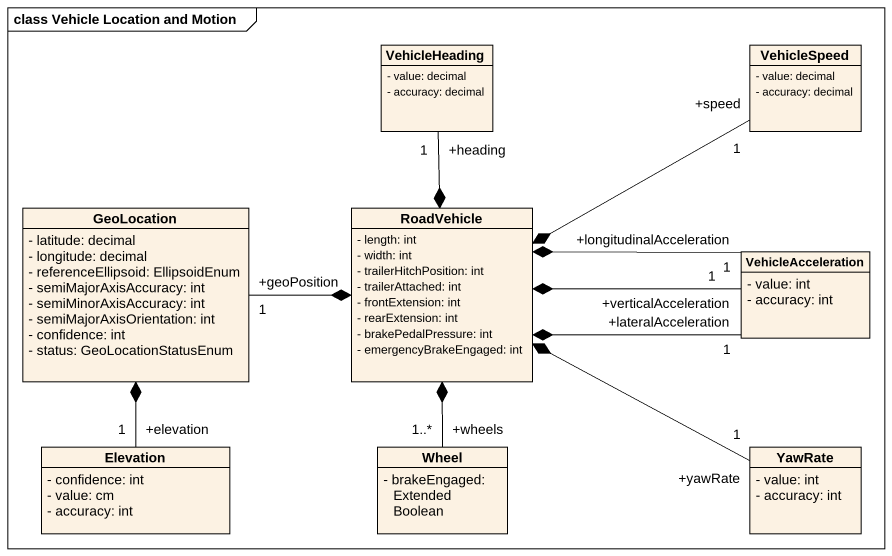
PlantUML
@startuml
mainframe class Vehicle Location and Motion
hide circle
hide empty members
skinparam classAttributeIconSize 0
class VehicleHeading {
  - value: decimal
  - accuracy: decimal
}
class VehicleSpeed {
  - value: decimal
  - accuracy: decimal
}
class GeoLocation {
  - latitude: decimal
  - longitude: decimal
  - referenceEllipsoid: EllipsoidEnum
  - semiMajorAxisAccuracy: int
  - semiMinorAxisAccuracy: int
  - semiMajorAxisOrientation: int
  - confidence: int
  - status: GeoLocationStatusEnum
}
class RoadVehicle {
  - length: int
  - width: int
  - trailerHitchPosition: int
  - trailerAttached: int
  - frontExtension: int
  - rearExtension: int
  - brakePedalPressure: int
  - emergencyBrakeEngaged: int
}
class VehicleAcceleration {
  - value: int
  - accuracy: int
}
class Elevation {
  - confidence: int
  - value: cm
  - accuracy: int
}
class Wheel {
  - brakeEngaged: ExtendedBoolean
}
class YawRate {
  - value: int
  - accuracy: int
}
VehicleHeading "+heading\n1" --* RoadVehicle
VehicleSpeed "+speed\n1" -left-* RoadVehicle
GeoLocation "+geoPosition\n1" -right-* RoadVehicle
VehicleAcceleration "+longitudinalAcceleration\n1" -left-* RoadVehicle
VehicleAcceleration "+verticalAcceleration\n1" -left-* RoadVehicle
VehicleAcceleration "+lateralAcceleration\n1" -left-* RoadVehicle
Elevation "+elevation\n1" -up-* GeoLocation
Wheel "+wheels\n1..*" -up-* RoadVehicle
YawRate "+yawRate\n1" -left-* RoadVehicle
@enduml
